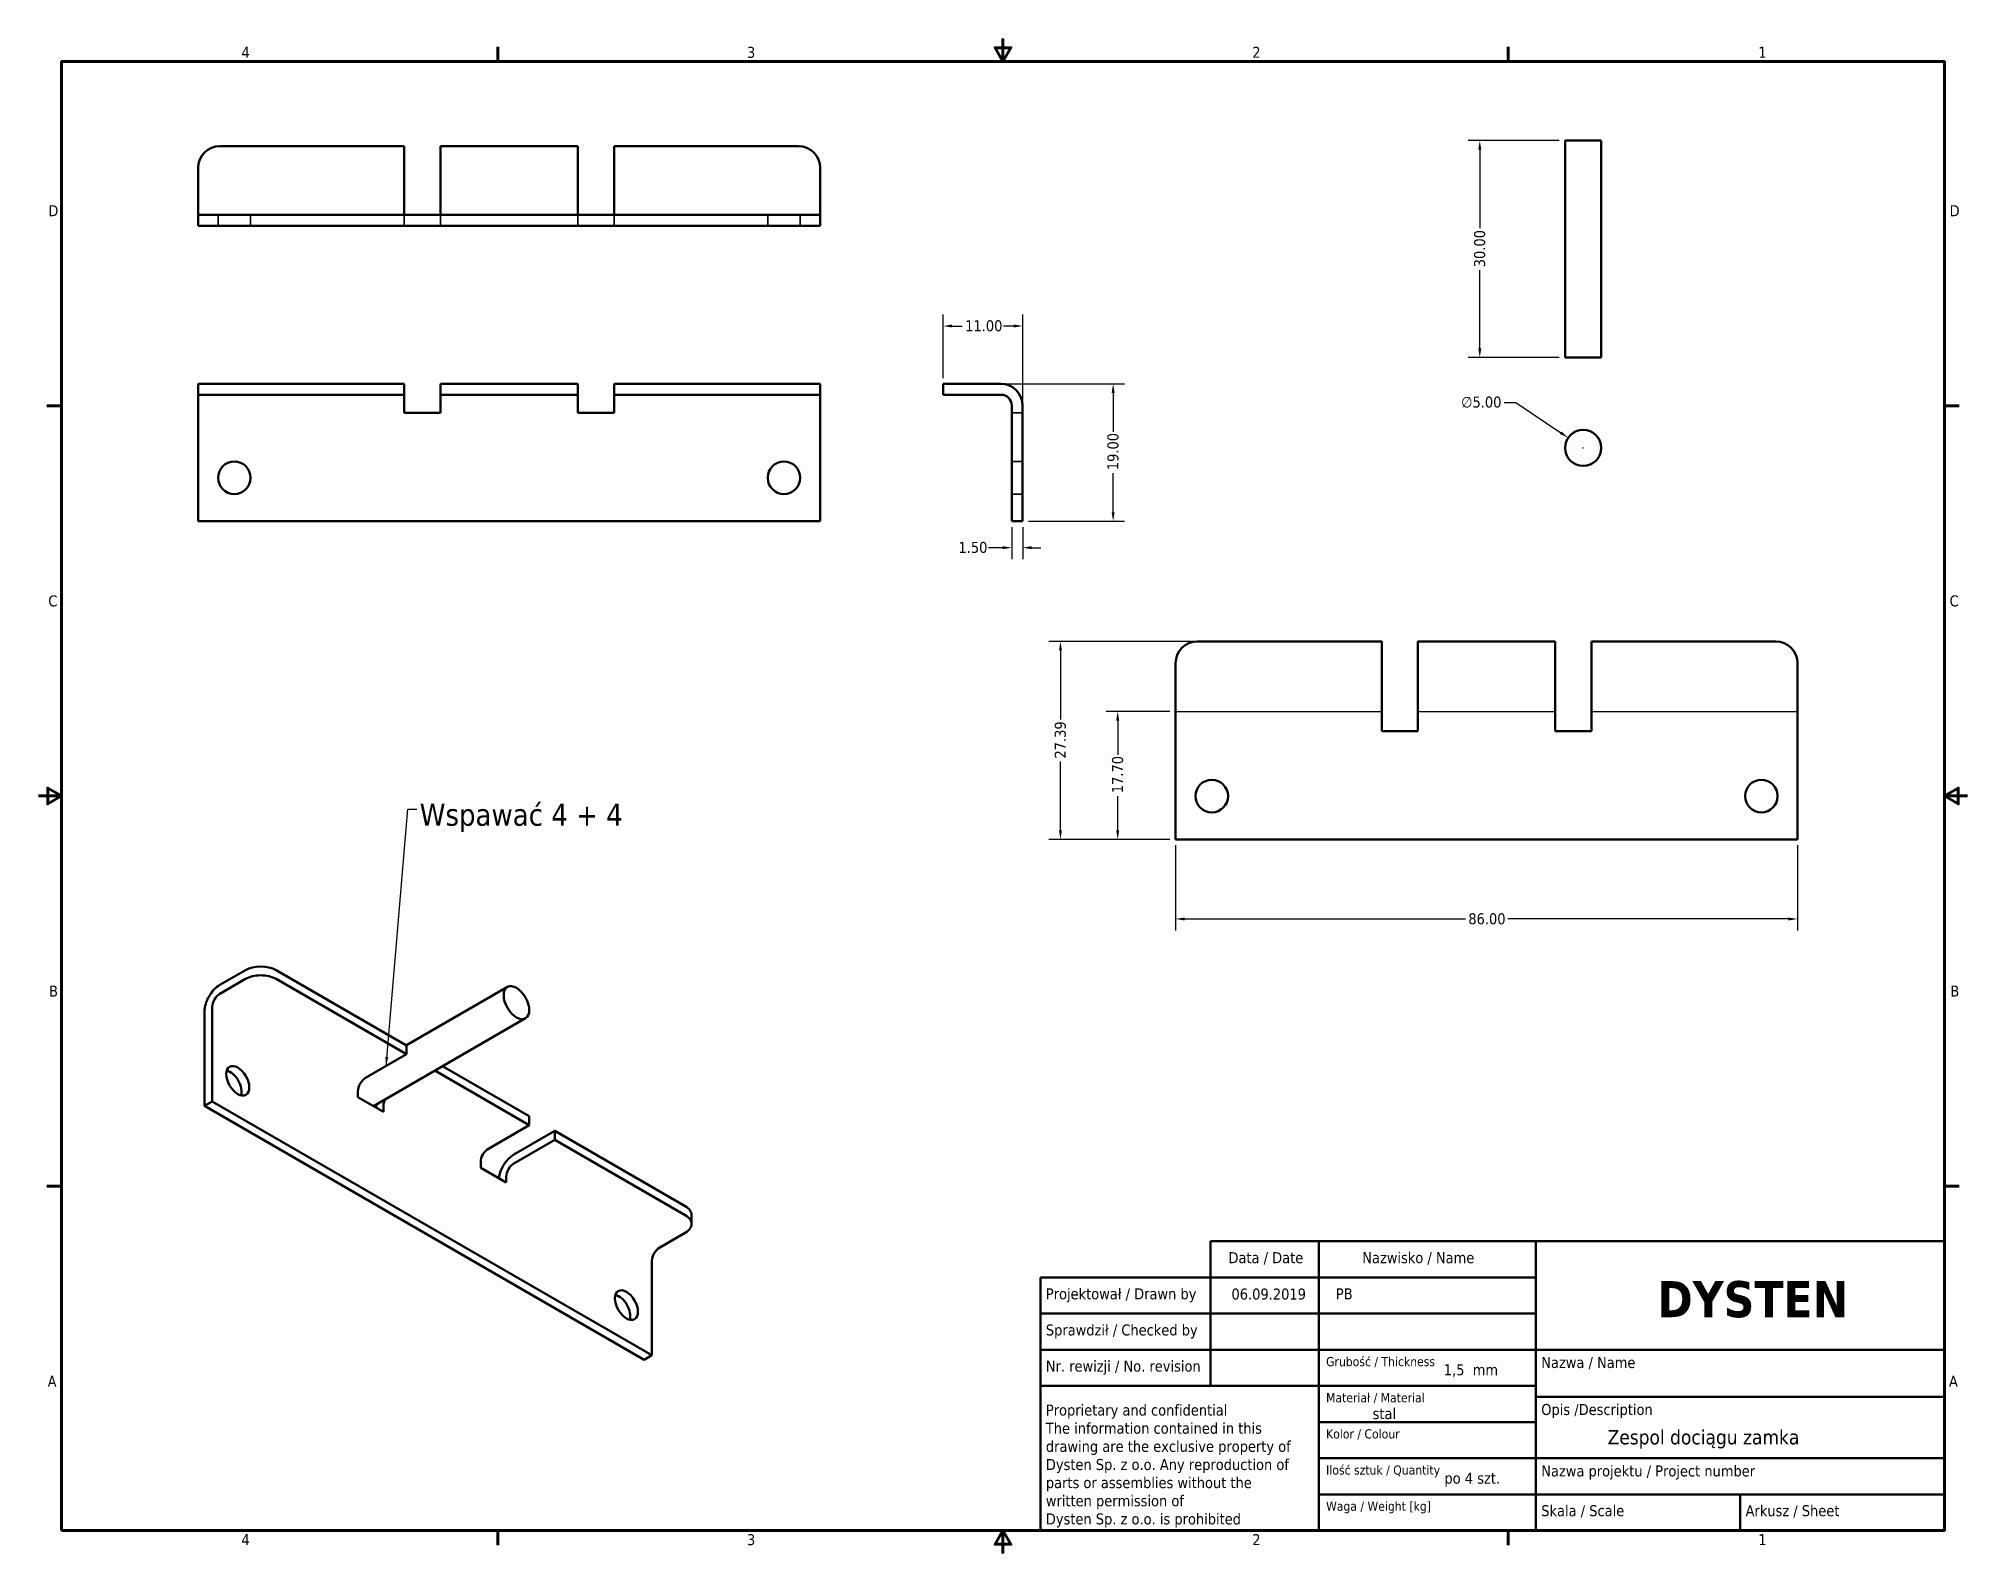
# Model space of a CAD drawing. Header units: millimetres. Extents: x 6 to 273, y 3 to 213.
import ezdxf
from ezdxf.enums import TextEntityAlignment as Align

# ---------------------------------------------------------------- set-up
doc = ezdxf.new("R2010")
doc.units = ezdxf.units.MM
doc.header["$LTSCALE"] = 0.5
for name, color, linetype, lineweight in [('Linia środkowa zgięcia (ANSI)', 7, 'Continuous', 25), ('Obramowanie (ANSI)', 7, 'Continuous', 70), ('Symbol (ANSI)', 7, 'Continuous', 25), ('Tytuł (ANSI)', 7, 'Continuous', 50), ('Ukryty (ANSI)', 7, 'Continuous', 35), ('Widoczne (ANSI)', 7, 'Continuous', 50), ('Wymiar (ANSI)', 7, 'Continuous', 25)]:
    doc.layers.add(name, color=color, linetype=linetype, lineweight=lineweight)
doc.styles.add('Styl tekstu42', font='tahoma.ttf')
doc.styles.add('Tekst notatki (ANSI)', font='tahoma.ttf')
doc.dimstyles.new('Domyślne - mm (ANSI)', dxfattribs={"dimscale": 0.5, "dimtxt": 3.048, "dimasz": 2.5, "dimexe": 3.175, "dimexo": 1.6002, "dimgap": 0.8, "dimtad": 0, "dimtoh": 1, "dimrnd": 1e-08, "dimzin": 4, "dimdsep": 46, "dimtxsty": 'Tekst notatki (ANSI)', "dimcen": 0.09, "dimdle": 10, "dimclrd": 256, "dimclre": 256, "dimclrt": 256, "dimadec": 1, "dimazin": 1, "dimtfac": 1, "dimtofl": 0, "dimtmove": 0, "dimatfit": 3, "dimfxl": 1, "dimtolj": 1, "dimtzin": 4, "dimlwd": -1, "dimlwe": -1, "dimarcsym": 0})
doc.dimstyles.new('Domyślne - mm (ANSI)$7', dxfattribs={"dimscale": 0.5, "dimtxt": 3.048, "dimasz": 2.5, "dimexe": 3.175, "dimexo": 1.6002, "dimgap": 0.8, "dimtad": 0, "dimtoh": 1, "dimrnd": 1e-08, "dimzin": 4, "dimdsep": 46, "dimtxsty": 'Tekst notatki (ANSI)', "dimcen": 0.09, "dimdle": 10, "dimclrd": 256, "dimclre": 256, "dimclrt": 256, "dimadec": 1, "dimazin": 1, "dimtfac": 1, "dimtofl": 0, "dimtmove": 0, "dimatfit": 3, "dimfxl": 1, "dimtolj": 1, "dimtzin": 4, "dimlwd": -1, "dimlwe": -1, "dimarcsym": 0})

# ---------------------------------------------------------------- blocks, each defined once
blk = doc.blocks.new('Ramki Default Border')
at = {"layer": 'Obramowanie (ANSI)'}
for p, q in [((139.7, 419.1), (139.7, 423.16)), ((419.1, 419.1), (419.1, 423.16)), ((19.05, 323.85), (14.99, 323.85)), ((539.75, 323.85), (543.81, 323.85)), ((19.05, 107.95), (14.99, 107.95)), ((539.75, 107.95), (543.81, 107.95)), ((139.7, 12.7), (139.7, 8.64)), ((419.1, 12.7), (419.1, 8.64))]:
    blk.add_line(p, q, dxfattribs=at)
at = {"layer": 'Obramowanie (ANSI)', "flags": 128}
for points in [[(279.4, 425.45), (279.4, 419.1), (277.2, 422.91), (281.6, 422.91), (279.4, 419.1)], [(19.05, 12.7), (19.05, 419.1), (539.75, 419.1), (539.75, 12.7), (19.05, 12.7)], [(12.7, 215.9), (19.05, 215.9), (15.24, 218.1), (15.24, 213.7), (19.05, 215.9)], [(546.1, 215.9), (539.75, 215.9), (543.56, 218.1), (543.56, 213.7), (539.75, 215.9)], [(279.4, 6.35), (279.4, 12.7), (277.2, 8.89), (281.6, 8.89), (279.4, 12.7)]]:
    blk.add_lwpolyline(points, dxfattribs=at)
at = {"layer": 'Obramowanie (ANSI)', "char_height": 3.05, "attachment_point": 7, "style": 'Tekst notatki (ANSI)'}
for s, insert in [('4', (68.79, 420.12)), ('3', (208.6, 420.05)), ('2', (348.33, 420.12)), ('1', (488.26, 420.12)), ('D', (15.39, 376.3)), ('D', (541.17, 376.3)), ('C', (15.39, 268.3)), ('C', (541.17, 268.3)), ('B', (15.58, 160.4)), ('B', (541.36, 160.4)), ('A', (15.21, 52.45)), ('A', (540.99, 52.45)), ('4', (68.79, 8.64)), ('3', (208.6, 8.57)), ('2', (348.33, 8.64)), ('1', (488.26, 8.64))]:
    blk.add_mtext(s, dxfattribs=dict(at, insert=insert))
blk = doc.blocks.new('Tabelki rysunkowe Tabelka new')
at = {"layer": 'Tytuł (ANSI)'}
for p, q in [((529, 115), (326, 115)), ((326, 115), (326, 109)), ((356, 115), (356, 35)), ((416, 115), (416, 35)), ((529, 115), (529, 35)), ((326, 109), (326, 75)), ((279, 35), (279, 105)), ((279, 105), (356, 105)), ((356, 105), (416, 105)), ((356, 95), (279, 95)), ((356, 95), (416, 95)), ((356, 85), (279, 85)), ((356, 85), (416, 85)), ((416, 85), (529, 85)), ((356, 75), (279, 75)), ((356, 75), (416, 75)), ((416, 72), (529, 72)), ((356, 65), (416, 65)), ((356, 55), (416, 55)), ((416, 55), (529, 55)), ((356, 45), (416, 45)), ((416, 45), (529, 45)), ((472.5, 45), (472.5, 35)), ((529, 35), (279, 35))]:
    blk.add_line(p, q, dxfattribs=at)
at = {"layer": 'Tytuł (ANSI)', "style": 'Tekst notatki (ANSI)'}
for s, insert, char_height, attachment_point in [('Nazwisko / Name', (368, 112), 3.048, 1), ('Data / Date', (331, 112), 3.048, 1), ('Projektował / Drawn by', (280.5, 102), 3.048, 1), ('\\fTahoma|b1|i0;\\H10.0000;DYSTEN', (476, 104), 10, 2), ('Sprawdził / Checked by', (280.5, 92), 3.048, 1), ('Nr. rewizji / No. revision', (280.5, 82), 3.048, 1), ('\\fTahoma|b0|i0;\\H2.5400;Grubość / Thickness', (358, 83), 2.54, 1), ('Nazwa / Name', (417.5, 83), 3.048, 1), ('\\fTahoma|b0|i0;\\H2.5400;Materiał / Material', (358, 73), 2.54, 1), ('Opis /Description ', (417.5, 70), 3.048, 1), ('\\fTahoma|b0|i0;\\H2.5400;Kolor / Colour', (358, 63), 2.54, 1), ('\\fTahoma|b0|i0;\\H2.5400;Ilość sztuk / Quantity', (358, 53), 2.54, 1), ('Nazwa projektu / Project number', (417.5, 53), 3.048, 1), ('\\fTahoma|b0|i0;\\H2.5400;Waga / Weight [kg]', (358, 43), 2.54, 1), ('Skala / Scale', (417.5, 42), 3.048, 1), ('Arkusz / Sheet', (474, 42), 3.048, 1)]:
    blk.add_mtext(s, dxfattribs=dict(at, insert=insert, char_height=char_height, attachment_point=attachment_point))
at = {"layer": 'Tytuł (ANSI)', "insert": (280.5, 69.84), "char_height": 3.048, "attachment_point": 1, "line_spacing_factor": 0.987884, "style": 'Tekst notatki (ANSI)'}
blk.add_mtext('Proprietary and confidential\\PThe information contained in this\\Pdrawing are the exclusive property of\\PDysten Sp. z o.o. Any reproduction of\\Pparts or assemblies without the\\Pwritten permission of\\PDysten Sp. z o.o. is prohibited', dxfattribs=at)
at = {"layer": 'Tytuł (ANSI)'}
for tag, p, height, style in [('Data_001', (331.83, 98.89), 3.05, 'Tekst notatki (ANSI)'), ('Projektował_001', (360.69, 98.95), 3.05, 'Tekst notatki (ANSI)'), ('Grubość_materiału_001', (390.54, 77.94), 3.05, 'Tekst notatki (ANSI)'), ('Materiał_001', (370.86, 65.81), 3.05, 'Tekst notatki (ANSI)'), ('Nazwa_części_001', (435.84, 58.82), 4, 'Styl tekstu42'), ('Ilość_sztuk_001', (390.72, 47.95), 3.05, 'Tekst notatki (ANSI)')]:
    blk.add_attdef(tag, p, '', height=height, dxfattribs=dict(at, style=style))
at = {"layer": 'Tytuł (ANSI)', "style": 'Tekst notatki (ANSI)'}
for tag, p in [('kiedy_sprawdził', (332, 92)), ('Kto_zatwierdził', (361, 92)), ('Nr_części', (465.47, 80.14)), ('RAL', (395.29, 61)), ('Nr_projektu', (499.73, 51)), ('Waga', (401, 41))]:
    blk.add_attdef(tag, text='', height=3.05, dxfattribs=at).set_placement(p, align=Align.TOP_LEFT)
blk = doc.blocks.new('*D5')
at = {"layer": 'Defpoints', "color": 0, "transparency": 16777216}
for p in [(142.42, 172.96), (131.42, 164.96), (142.42, 161.96)]:
    blk.add_point(p, dxfattribs=at)
at = {"layer": 'Wymiar (ANSI)', "transparency": 16777216}
for p, q in [((131.42, 165.76), (131.42, 174.55)), ((142.42, 162.76), (142.42, 174.55)), ((132.67, 172.96), (134.07, 172.96)), ((141.17, 172.96), (139.77, 172.96))]:
    blk.add_line(p, q, dxfattribs=at)
for points in [[(132.67, 173.17), (132.67, 172.76), (131.42, 172.96)], [(141.17, 173.17), (141.17, 172.76), (142.42, 172.96)]]:
    blk.add_solid(points, dxfattribs=at)
at = {"layer": 'Wymiar (ANSI)', "transparency": 16777216, "insert": (134.47, 173.76), "char_height": 1.524, "attachment_point": 1, "style": 'Tekst notatki (ANSI)'}
blk.add_mtext('\\A1;11.00', dxfattribs=at)
blk = doc.blocks.new('*D6')
at = {"layer": 'Defpoints', "color": 0, "transparency": 16777216}
for p in [(139.42, 164.96), (142.42, 145.96), (154.93, 145.96)]:
    blk.add_point(p, dxfattribs=at)
at = {"layer": 'Wymiar (ANSI)', "transparency": 16777216}
for p, q in [((140.22, 164.96), (156.52, 164.96)), ((154.93, 163.71), (154.93, 158.31)), ((154.93, 147.21), (154.93, 152.62)), ((143.22, 145.96), (156.52, 145.96))]:
    blk.add_line(p, q, dxfattribs=at)
for points in [[(154.72, 163.71), (155.14, 163.71), (154.93, 164.96)], [(154.72, 147.21), (155.14, 147.21), (154.93, 145.96)]]:
    blk.add_solid(points, dxfattribs=at)
at = {"layer": 'Wymiar (ANSI)', "transparency": 16777216, "insert": (154.13, 153.02), "char_height": 1.524, "attachment_point": 1, "rotation": 90, "style": 'Tekst notatki (ANSI)'}
blk.add_mtext('\\A1;19.00', dxfattribs=at)
blk = doc.blocks.new('*D7')
at = {"layer": 'Defpoints', "color": 0, "transparency": 16777216}
for p in [(140.92, 145.96), (142.42, 145.96), (142.42, 142.3)]:
    blk.add_point(p, dxfattribs=at)
at = {"layer": 'Wymiar (ANSI)', "transparency": 16777216}
for p, q in [((140.92, 145.16), (140.92, 140.72)), ((142.42, 145.16), (142.42, 140.72)), ((139.67, 142.3), (137.69, 142.3)), ((143.67, 142.3), (144.92, 142.3))]:
    blk.add_line(p, q, dxfattribs=at)
for points in [[(139.67, 142.51), (139.67, 142.09), (140.92, 142.3)], [(143.67, 142.51), (143.67, 142.09), (142.42, 142.3)]]:
    blk.add_solid(points, dxfattribs=at)
at = {"layer": 'Wymiar (ANSI)', "transparency": 16777216, "insert": (133.54, 143.1), "char_height": 1.524, "attachment_point": 1, "style": 'Tekst notatki (ANSI)'}
blk.add_mtext('\\A1;1.50', dxfattribs=at)
blk = doc.blocks.new('*D8')
at = {"layer": 'Defpoints', "color": 0, "transparency": 16777216}
for p in [(163.56, 101.94), (249.56, 101.94), (249.56, 90.94)]:
    blk.add_point(p, dxfattribs=at)
at = {"layer": 'Wymiar (ANSI)', "transparency": 16777216}
for p, q in [((163.56, 101.14), (163.56, 89.35)), ((249.56, 101.14), (249.56, 89.35)), ((164.81, 90.94), (203.64, 90.94)), ((248.31, 90.94), (209.49, 90.94))]:
    blk.add_line(p, q, dxfattribs=at)
for points in [[(164.81, 91.14), (164.81, 90.73), (163.56, 90.94)], [(248.31, 91.14), (248.31, 90.73), (249.56, 90.94)]]:
    blk.add_solid(points, dxfattribs=at)
at = {"layer": 'Wymiar (ANSI)', "transparency": 16777216, "insert": (204.04, 91.73), "char_height": 1.524, "attachment_point": 1, "style": 'Tekst notatki (ANSI)'}
blk.add_mtext('\\A1;86.00', dxfattribs=at)
blk = doc.blocks.new('*D9')
at = {"layer": 'Defpoints', "color": 0, "transparency": 16777216}
for p in [(147.64, 129.33), (166.56, 129.33), (163.56, 101.94)]:
    blk.add_point(p, dxfattribs=at)
at = {"layer": 'Wymiar (ANSI)', "transparency": 16777216}
for p, q in [((165.76, 129.33), (146.06, 129.33)), ((147.64, 128.08), (147.64, 118.54)), ((147.64, 103.19), (147.64, 112.73)), ((162.76, 101.94), (146.06, 101.94))]:
    blk.add_line(p, q, dxfattribs=at)
for points in [[(147.44, 128.08), (147.85, 128.08), (147.64, 129.33)], [(147.44, 103.19), (147.85, 103.19), (147.64, 101.94)]]:
    blk.add_solid(points, dxfattribs=at)
at = {"layer": 'Wymiar (ANSI)', "transparency": 16777216, "insert": (146.85, 113.13), "char_height": 1.524, "attachment_point": 1, "rotation": 90, "style": 'Tekst notatki (ANSI)'}
blk.add_mtext('\\A1;27.39', dxfattribs=at)
blk = doc.blocks.new('*D10')
at = {"layer": 'Defpoints', "color": 0, "transparency": 16777216}
for p in [(163.56, 119.63), (155.56, 101.94), (163.56, 101.94)]:
    blk.add_point(p, dxfattribs=at)
at = {"layer": 'Wymiar (ANSI)', "transparency": 16777216}
for p, q in [((162.76, 119.63), (153.97, 119.63)), ((155.56, 118.38), (155.56, 113.63)), ((155.56, 103.19), (155.56, 107.94)), ((162.76, 101.94), (153.97, 101.94))]:
    blk.add_line(p, q, dxfattribs=at)
for points in [[(155.35, 118.38), (155.77, 118.38), (155.56, 119.63)], [(155.35, 103.19), (155.77, 103.19), (155.56, 101.94)]]:
    blk.add_solid(points, dxfattribs=at)
at = {"layer": 'Wymiar (ANSI)', "transparency": 16777216, "insert": (154.77, 108.34), "char_height": 1.524, "attachment_point": 1, "rotation": 90, "style": 'Tekst notatki (ANSI)'}
blk.add_mtext('\\A1;17.70', dxfattribs=at)
blk = doc.blocks.new('*D11')
at = {"layer": 'Defpoints', "color": 0, "transparency": 16777216}
for p in [(217.42, 198.61), (205.62, 168.61), (217.42, 168.61)]:
    blk.add_point(p, dxfattribs=at)
at = {"layer": 'Wymiar (ANSI)', "transparency": 16777216}
for p, q in [((216.62, 198.61), (204.04, 198.61)), ((205.62, 197.36), (205.62, 186.52)), ((205.62, 169.86), (205.62, 180.69)), ((216.62, 168.61), (204.04, 168.61))]:
    blk.add_line(p, q, dxfattribs=at)
for points in [[(205.42, 197.36), (205.83, 197.36), (205.62, 198.61)], [(205.42, 169.86), (205.83, 169.86), (205.62, 168.61)]]:
    blk.add_solid(points, dxfattribs=at)
at = {"layer": 'Wymiar (ANSI)', "transparency": 16777216, "insert": (204.83, 181.09), "char_height": 1.524, "attachment_point": 1, "rotation": 90, "style": 'Tekst notatki (ANSI)'}
blk.add_mtext('\\A1;30.00', dxfattribs=at)
blk = doc.blocks.new('*D12')
at = {"layer": 'Defpoints', "color": 0, "transparency": 16777216}
for p in [(217.85, 157.5), (221.99, 154.7)]:
    blk.add_point(p, dxfattribs=at)
at = {"layer": 'Wymiar (ANSI)', "transparency": 16777216}
for p, q in [((209, 162.39), (210.61, 162.39)), ((210.61, 162.39), (216.81, 158.2)), ((219.88, 156.1), (219.97, 156.1)), ((219.92, 156.05), (219.92, 156.14))]:
    blk.add_line(p, q, dxfattribs=at)
blk.add_solid([(216.93, 158.37), (216.7, 158.03), (217.85, 157.5)], dxfattribs=at)
at = {"layer": 'Wymiar (ANSI)', "transparency": 16777216, "insert": (203.05, 163.21), "char_height": 1.524, "attachment_point": 1, "style": 'Tekst notatki (ANSI)'}
blk.add_mtext('\\A1;∅5.00', dxfattribs=at)

msp = doc.modelspace()

# ---------------------------------------------------------------- linework, layer by layer
at = {"layer": 'Linia środkowa zgięcia (ANSI)'}
for p, q in [((163.5606, 119.6319), (192.0606, 119.6319)), ((197.0606, 119.6319), (216.0606, 119.6319)), ((221.0606, 119.6319), (249.5606, 119.6319))]:
    msp.add_line(p, q, dxfattribs=at)
at = {"layer": 'Ukryty (ANSI)'}
for p, q in [((31.1669, 186.837), (31.1669, 188.337)), ((35.6669, 186.837), (35.6669, 188.337)), ((56.9169, 188.337), (56.9169, 186.837)), ((61.9169, 188.337), (61.9169, 186.837)), ((80.9169, 188.337), (80.9169, 186.837)), ((85.9169, 188.337), (85.9169, 186.837)), ((107.1669, 186.837), (107.1669, 188.337)), ((111.6669, 186.837), (111.6669, 188.337)), ((140.9175, 160.9637), (142.4175, 160.9637)), ((142.4175, 154.2137), (140.9175, 154.2137)), ((142.4175, 149.7137), (140.9175, 149.7137))]:
    msp.add_line(p, q, dxfattribs=at)
at = {"layer": 'Widoczne (ANSI)'}
for p, q in [((31.4169, 197.837), (56.9169, 197.837)), ((56.9169, 189.837), (56.9169, 197.837)), ((61.9169, 197.837), (61.9169, 189.837)), ((61.9169, 197.837), (80.9169, 197.837)), ((80.9169, 189.837), (80.9169, 197.837)), ((85.9169, 197.837), (85.9169, 189.837)), ((85.9169, 197.837), (111.4169, 197.837)), ((222.4209, 198.6055), (217.4209, 198.6055)), ((217.4209, 168.6055), (217.4209, 198.6055)), ((222.4209, 168.6055), (222.4209, 198.6055)), ((28.4169, 189.837), (28.4169, 194.837)), ((114.4169, 194.837), (114.4169, 189.837)), ((28.4169, 188.337), (28.4169, 189.837)), ((56.9169, 188.337), (56.9169, 189.837)), ((61.9169, 189.837), (61.9169, 188.337)), ((80.9169, 188.337), (80.9169, 189.837)), ((85.9169, 189.837), (85.9169, 188.337)), ((114.4169, 189.837), (114.4169, 188.337)), ((114.4169, 188.337), (28.4169, 188.337)), ((28.4169, 186.837), (28.4169, 188.337)), ((114.4169, 186.837), (28.4169, 186.837)), ((114.4169, 186.837), (114.4169, 188.337)), ((217.4209, 168.6055), (222.4209, 168.6055)), ((28.4169, 164.9637), (31.4169, 164.9637)), ((28.4169, 164.9637), (28.4169, 163.4637)), ((31.4169, 163.4637), (28.4169, 163.4637)), ((28.4169, 161.9637), (28.4169, 163.4637)), ((31.4169, 164.9637), (56.9169, 164.9637)), ((31.4169, 163.4637), (56.9169, 163.4637)), ((56.9169, 163.4637), (56.9169, 164.9637)), ((56.9169, 161.9637), (56.9169, 163.4637)), ((61.9169, 164.9637), (61.9169, 163.4637)), ((61.9169, 164.9637), (80.9169, 164.9637)), ((61.9169, 163.4637), (61.9169, 161.9637)), ((61.9169, 163.4637), (80.9169, 163.4637)), ((80.9169, 163.4637), (80.9169, 164.9637)), ((80.9169, 161.9637), (80.9169, 163.4637)), ((85.9169, 164.9637), (85.9169, 163.4637)), ((85.9169, 164.9637), (111.4169, 164.9637)), ((85.9169, 163.4637), (85.9169, 161.9637)), ((85.9169, 163.4637), (111.4169, 163.4637)), ((111.4169, 164.9637), (114.4169, 164.9637)), ((114.4169, 163.4637), (111.4169, 163.4637)), ((114.4169, 163.4637), (114.4169, 164.9637)), ((114.4169, 163.4637), (114.4169, 161.9637)), ((131.4175, 164.9637), (134.4175, 164.9637)), ((131.4175, 164.9637), (131.4175, 163.4637)), ((134.4175, 163.4637), (131.4175, 163.4637)), ((139.4175, 164.9637), (134.4175, 164.9637)), ((134.4175, 163.4637), (139.4175, 163.4637)), ((28.4169, 145.9637), (28.4169, 161.9637)), ((56.9169, 160.9637), (56.9169, 161.9637)), ((61.9169, 160.9637), (56.9169, 160.9637)), ((61.9169, 161.9637), (61.9169, 160.9637)), ((80.9169, 160.9637), (80.9169, 161.9637)), ((85.9169, 160.9637), (80.9169, 160.9637)), ((85.9169, 161.9637), (85.9169, 160.9637)), ((114.4169, 161.9637), (114.4169, 145.9637)), ((140.9175, 161.9637), (140.9175, 145.9637)), ((142.4175, 161.9637), (142.4175, 145.9637)), ((114.4169, 145.9637), (28.4169, 145.9637)), ((142.4175, 145.9637), (140.9175, 145.9637)), ((192.0606, 129.3283), (166.5606, 129.3283)), ((192.0606, 116.9354), (192.0606, 129.3283)), ((197.0606, 129.3283), (197.0606, 116.9354)), ((216.0606, 129.3283), (197.0606, 129.3283)), ((216.0606, 116.9354), (216.0606, 129.3283)), ((246.5606, 129.3283), (221.0606, 129.3283)), ((221.0606, 129.3283), (221.0606, 116.9354)), ((163.5606, 101.9354), (163.5606, 126.3283)), ((249.5606, 101.9354), (249.5606, 126.3283)), ((197.0606, 116.9354), (192.0606, 116.9354)), ((221.0606, 116.9354), (216.0606, 116.9354)), ((163.5606, 101.9354), (249.5606, 101.9354)), ((31.4166, 81.8207), (34.9521, 83.862)), ((39.1948, 83.862), (57.226, 73.4516)), ((31.4166, 80.596), (34.9521, 82.6372)), ((39.1948, 82.6372), (57.226, 72.2269)), ((57.2042, 73.4642), (71.1788, 81.5324)), ((29.2953, 65.0825), (29.2953, 78.1465)), ((30.3559, 65.6949), (30.3559, 78.7589)), ((52.6583, 65.0661), (73.6788, 77.2023)), ((51.5691, 68.9609), (57.226, 72.2269)), ((57.226, 72.2269), (57.226, 73.4516)), ((61.1435, 69.9651), (74.1966, 62.4289)), ((62.2042, 70.5775), (74.1966, 63.6537)), ((50.5085, 66.3073), (50.5085, 67.1238)), ((29.2953, 65.0825), (30.3559, 65.6949)), ((90.1065, 29.9732), (29.2953, 65.0825)), ((91.1671, 30.5856), (30.3559, 65.6949)), ((54.044, 64.266), (50.5085, 66.3073)), ((54.044, 65.0825), (54.044, 64.266)), ((68.5397, 59.1629), (74.1966, 62.4289)), ((72.0752, 58.3464), (77.7321, 61.6124)), ((74.1966, 62.4289), (74.1966, 63.6537)), ((77.7321, 61.6124), (77.7321, 60.3877)), ((77.7321, 61.6124), (95.7633, 51.2021)), ((77.7321, 60.3877), (72.0752, 57.1217)), ((77.7321, 60.3877), (95.7633, 49.9774)), ((67.479, 56.5093), (67.479, 57.3258)), ((71.0146, 54.4681), (67.479, 56.5093)), ((71.0146, 55.2846), (71.0146, 54.4681)), ((96.642, 49.9774), (96.642, 48.7526)), ((95.7633, 47.5279), (92.2278, 45.4866)), ((91.1671, 43.6495), (91.1671, 30.5856)), ((90.1065, 29.9732), (91.1671, 30.5856))]:
    msp.add_line(p, q, dxfattribs=at)
for centre, radius in [((219.9209, 156.0998), 2.5), ((33.4169, 151.9637), 2.25), ((109.4169, 151.9637), 2.25), ((168.5606, 107.9354), 2.25), ((244.5606, 107.9354), 2.25)]:
    msp.add_circle(centre, radius, dxfattribs=at)
for centre, radius, start, end in [((31.4169, 194.837), 3, 90, 180), ((111.4169, 194.837), 3, 0, 90), ((139.4175, 161.9637), 3, 0, 90), ((139.4175, 161.9637), 1.5, 0, 90), ((166.5606, 126.3283), 3, 90, 180), ((246.5606, 126.3283), 3, 0, 90)]:
    msp.add_arc(centre, radius, start, end, dxfattribs=at)
for centre, major_axis, start_param, end_param in [((37.0734, 82.6372), (-3, 0), 3.92699082, 5.49778714), ((37.0734, 81.4125), (3, 0), 0.78539816, 2.35619449), ((31.4166, 79.3712), (1.5, 2.5981), 0.78539816, 2.35619449), ((31.4166, 79.3712), (0.75, 1.299), 0.78539816, 2.35619449), ((32.8308, 67.9403), (-1.125, 1.9486), 3.63247533, 5.79230263), ((51.5691, 67.7362), (0.75, 1.299), 0.78539816, 2.35619449), ((55.1047, 65.6949), (1.5, 2.5981), 2.03055628, 2.20093357), ((55.1047, 65.6949), (-0.75, -1.299), 4.80351396, 5.49778714), ((68.5397, 57.9382), (0.75, 1.299), 0.78539816, 2.35619449), ((72.0752, 55.897), (1.5, 2.5981), 0.78539816, 2.20093357), ((72.0752, 55.897), (-0.75, -1.299), 3.92699082, 5.49778714), ((93.642, 49.9774), (3, 0), 0, 0.78539816), ((93.642, 48.7526), (3, 0), 5.49778714, 7.06858347), ((92.2278, 44.2619), (-0.75, -1.299), 3.92699082, 5.49778714), ((86.5709, 36.9134), (-1.125, 1.9486), 3.63247533, 5.79230263)]:
    msp.add_ellipse(centre, major_axis=major_axis, ratio=0.57735027, start_param=start_param, end_param=end_param, dxfattribs=at)
for centre, major_axis in [((72.4288, 79.3674), (1.25, -2.1651)), ((33.8915, 68.5526), (1.125, -1.9486)), ((87.6316, 37.5258), (1.125, -1.9486))]:
    msp.add_ellipse(centre, major_axis=major_axis, ratio=0.57735027, dxfattribs=at)

# ---------------------------------------------------------------- block references
at = {"xscale": 0.5, "yscale": 0.5, "zscale": 0.5}
msp.add_blockref('Ramki Default Border', (0, 0), dxfattribs=at)
msp.add_blockref('Tabelki rysunkowe Tabelka new', (5.375, -11.15), dxfattribs=at).add_auto_attribs({'Projektował_001': 'PB', 'Data_001': '06.09.2019', 'Materiał_001': 'stal', 'Grubość_materiału_001': '1,5  mm', 'Ilość_sztuk_001': 'po 4 szt.', 'Nazwa_części_001': 'Zespol dociągu zamka'})

# ---------------------------------------------------------------- texts
at = {"layer": 'Symbol (ANSI)', "insert": (59.0498, 106.884), "char_height": 3.05, "width": 28.982415, "attachment_point": 1, "style": 'Tekst notatki (ANSI)'}
msp.add_mtext('\\fTahoma|b0|i0;\\H3.0500;Wspawać 4 + 4', dxfattribs=at)

# ---------------------------------------------------------------- dimensions: what is measured, and where the dimension line sits
at = {"layer": 'Wymiar (ANSI)'}
for base, p1, p2, angle, picture, middle in [((205.6236, 168.6055), (217.4209, 198.6055), (217.4209, 168.6055), 90, '*D11', (205.6236, 183.6055)), ((142.4175, 172.9637), (131.4175, 164.9637), (142.4175, 161.9637), 180, '*D5', (136.9175, 172.9637)), ((154.9278, 145.9637), (139.4175, 164.9637), (142.4175, 145.9637), 90, '*D6', (154.9278, 155.4637)), ((142.4175, 142.3033), (140.9175, 145.9637), (142.4175, 145.9637), 180, '*D7', (135.4183, 142.3033)), ((147.6447, 129.3283), (163.5606, 101.9354), (166.5606, 129.3283), 270, '*D9', (147.6447, 115.6319)), ((155.5606, 101.9354), (163.5606, 119.6319), (163.5606, 101.9354), 270, '*D10', (155.5606, 110.7836))]:
    dim = msp.add_linear_dim(base=base, p1=p1, p2=p2, angle=angle, dimstyle='Domyślne - mm (ANSI)', override={"dimgap": 0.8, "dimtoh": 0, "dimdec": 2, "dimtol": 0, "dimlim": 0, "dimtp": 0, "dimtm": 0, "dimtdec": 2, "dimatfit": 1}, dxfattribs=at)
    dim.commit()
    dim.dimension.update_dxf_attribs({"geometry": picture, "text_midpoint": middle, "dimtype": 160})
dim = msp.add_diameter_dim_2p(p1=(221.9918, 154.6994), p2=(217.85, 157.5002), dimstyle='Domyślne - mm (ANSI)', override={"dimgap": 0.8, "dimtih": 1, "dimdec": 2, "dimlfac": 1, "dimtol": 0, "dimlim": 0, "dimtp": 0, "dimtm": 0, "dimtdec": 2}, dxfattribs=at)
dim.commit()
dim.dimension.update_dxf_attribs({"geometry": '*D12', "text_midpoint": (205.8262, 162.3941), "dimtype": 163})
dim = msp.add_linear_dim(base=(249.5606, 90.9354), p1=(163.5606, 101.9354), p2=(249.5606, 101.9354), dimstyle='Domyślne - mm (ANSI)', override={"dimgap": 0.8, "dimtoh": 0, "dimdec": 2, "dimtol": 0, "dimlim": 0, "dimtp": 0, "dimtm": 0, "dimtdec": 2, "dimatfit": 1}, dxfattribs=at)
dim.commit()
dim.dimension.update_dxf_attribs({"geometry": '*D8', "text_midpoint": (206.5606, 90.9354), "dimtype": 160})

# ---------------------------------------------------------------- leaders
at = {"layer": 'Symbol (ANSI)', "annotation_type": 0, "has_hookline": 1, "hookline_direction": 0, "text_width": 28.8347}
msp.add_leader([(54.3976, 70.5939), (57.3998, 106.122), (58.6498, 106.122)], dimstyle='Domyślne - mm (ANSI)$7', override={"dimtad": 0}, dxfattribs=at)

doc.saveas('drawing.dxf')
